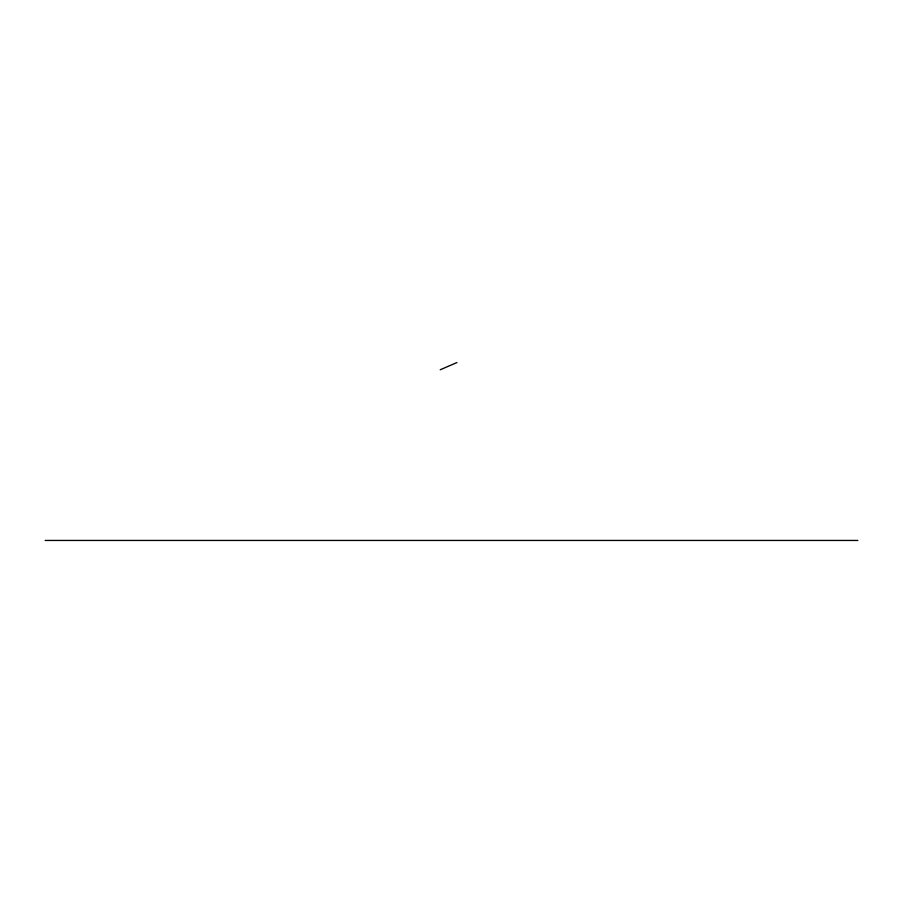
<?xml version="1.0" encoding="UTF-8"?>
<svg xmlns="http://www.w3.org/2000/svg" width="903" height="903" viewBox="0 0 903 903"><rect width="100%" height="100%" fill="white"/><g stroke="black" fill="none" stroke-linecap="round" stroke-linejoin="round"><path stroke-width="1.35" d="M440.212 369.779L456.918 362.554M45.15 540.445L857.85 540.445"/></g></svg>
